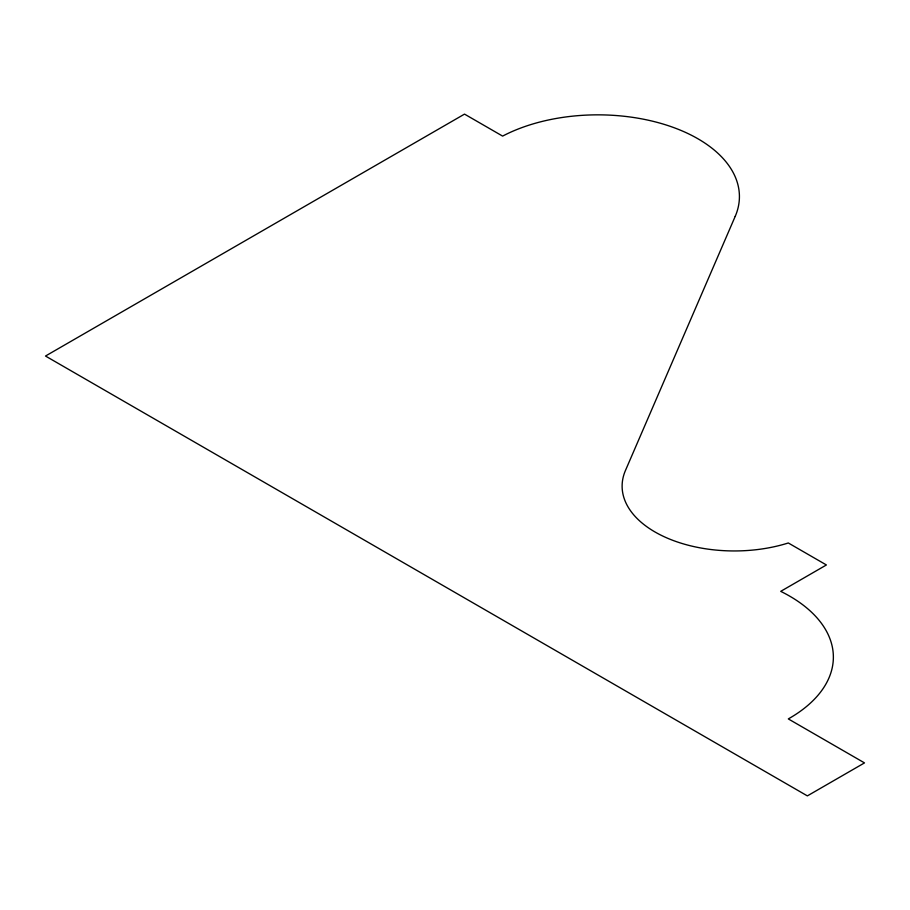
<?xml version="1.0" encoding="UTF-8"?>
<svg xmlns="http://www.w3.org/2000/svg" width="910" height="910" viewBox="0 0 910 910"><rect width="100%" height="100%" fill="white"/><g stroke="black" fill="none" stroke-linecap="round" stroke-linejoin="round"><path stroke-width="1.36" d="M735.212 216.364L625.454 470.481A112.237 64.792 0 0 0 665.824 537.469A112.237 64.792 0 0 0 788.31 542.974L826.405 564.962L780.712 591.352A149.604 86.37 0 0 1 788.31 718.911L864.5 762.898L807.363 795.886L45.5 356.037L464.521 114.114L502.616 136.102A141.573 81.741 0 0 1 670.477 126.422A141.573 81.741 0 0 1 735.212 216.364"/></g></svg>
